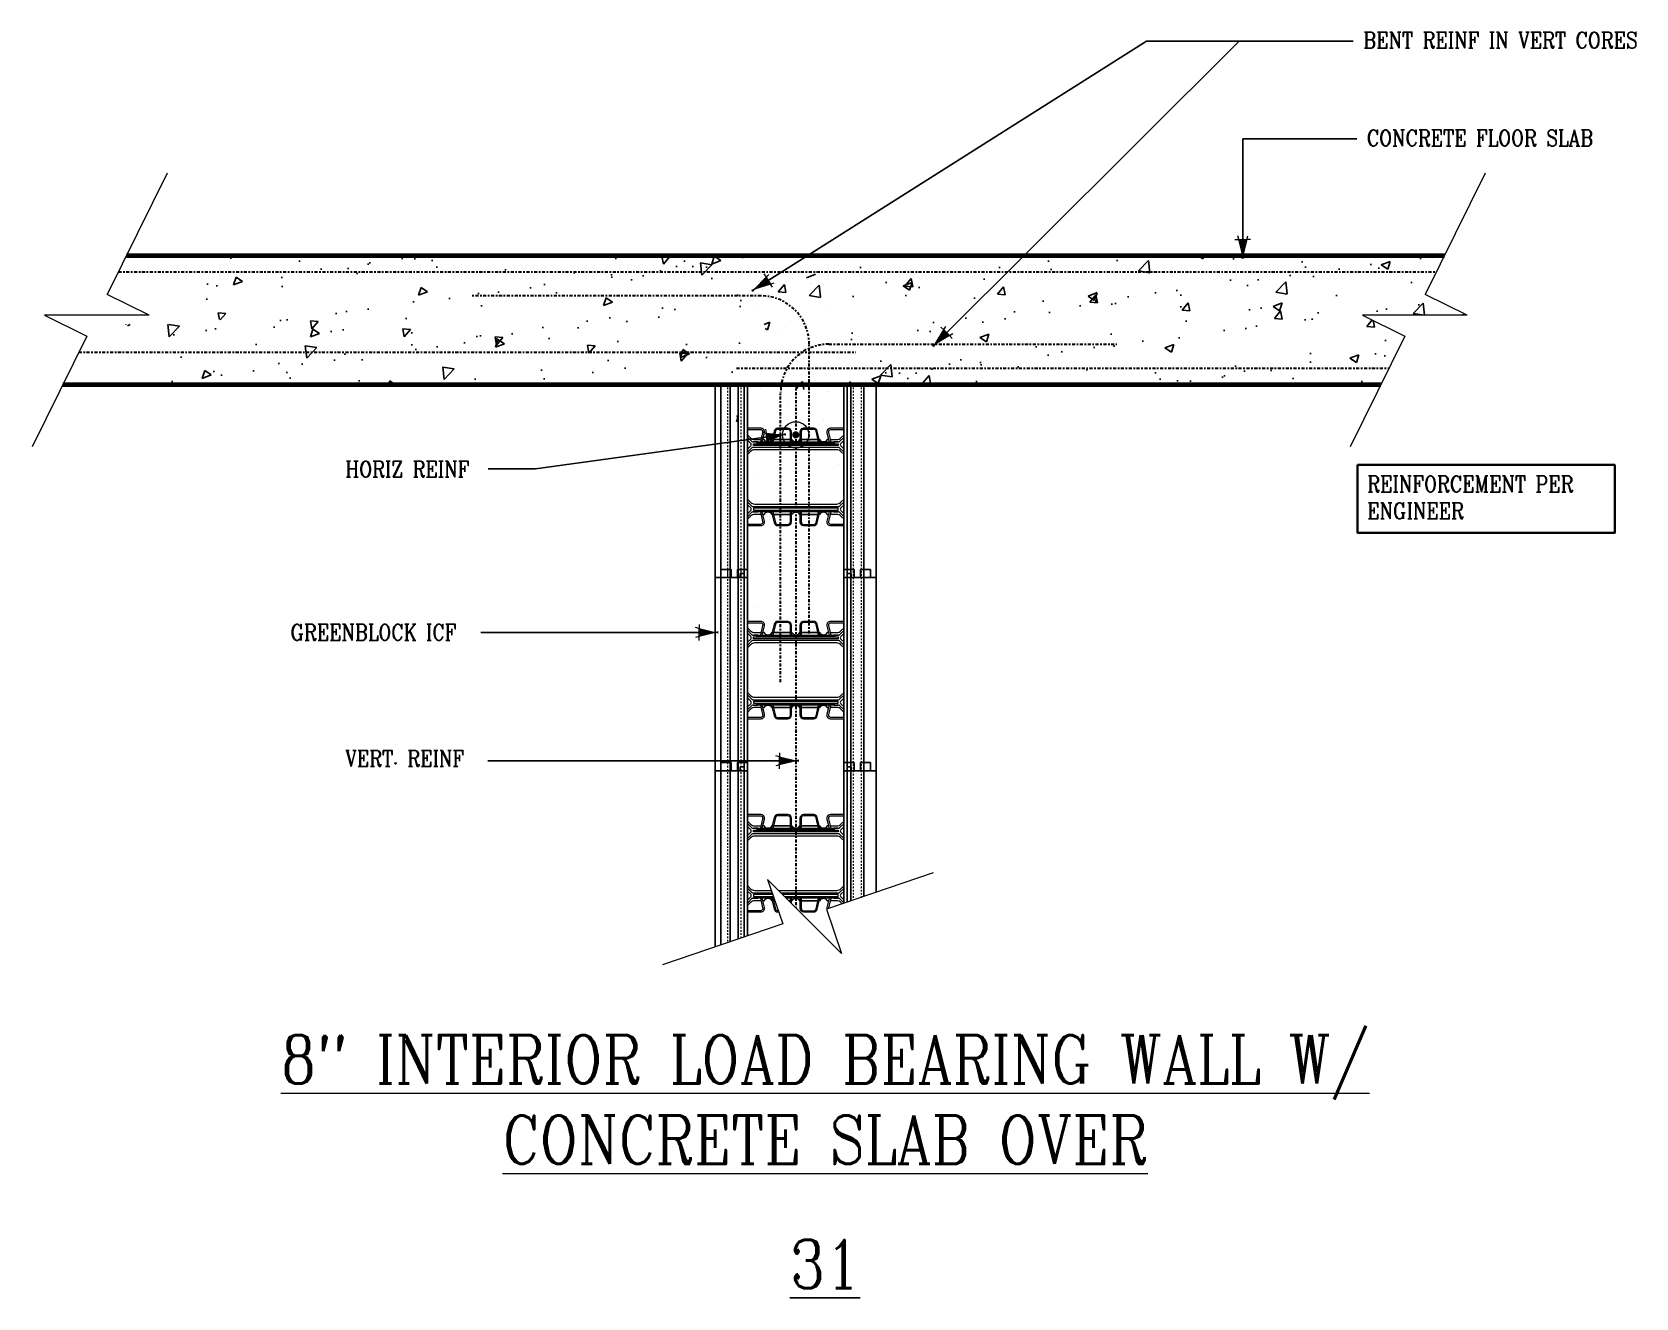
# Model space of a CAD drawing. Header units: inches. Extents: x -257 to -157.3, y 296.7 to 375.3.
import ezdxf

# ---------------------------------------------------------------- set-up
doc = ezdxf.new("R2010")
doc.units = ezdxf.units.IN
doc.header["$MEASUREMENT"] = 0
for name, pattern in [('CENTER', [2, 1.25, -0.25, 0.25, -0.25]), ('DASHED2', [0.375, 0.25, -0.125]), ('HIDDEN', [0.375, 0.25, -0.125])]:
    doc.linetypes.add(name, pattern=pattern)
doc.layers.get('Defpoints').update_dxf_attribs({"color": 252})
for name, color, linetype, lineweight in [('A2 Hatch', 8, 'Continuous', 9), ('A4 medium', 7, 'Continuous', 35), ('DETAILS', 7, 'Continuous', 13), ('DIM', 3, 'Continuous', 13), ('GRADE', 5, 'Continuous', 100), ('REBAR', 2, 'CENTER', 30)]:
    doc.layers.add(name, color=color, linetype=linetype, lineweight=lineweight)
doc.styles.add('ARCTEXT', font='arctext.shx', dxfattribs={"width": 0.85})
doc.styles.add('RomanC', font='romanc.shx', dxfattribs={"width": 0.85, "height": 5})
doc.dimstyles.new('ARCTEXT1-4', dxfattribs={"dimtxt": 4, "dimasz": 2, "dimexe": 2, "dimexo": 2, "dimgap": 2, "dimtad": 1, "dimdec": 4, "dimzin": 3, "dimdsep": 46, "dimlunit": 4, "dimtxsty": 'ARCTEXT', "dimblk": 'ARCHTICK', "dimcen": 2, "dimaunit": 1, "dimadec": 0, "dimazin": 0, "dimtfac": 1, "dimtdec": 4, "dimtmove": 2, "dimatfit": 3, "dimldrblk": 'arrow', "dimfxl": 0, "dimtolj": 1, "dimtzin": 0, "dimarcsym": 0})

# ---------------------------------------------------------------- blocks, each defined once
blk = doc.blocks.new('_ArchTick')
at = {"color": 0, "linetype": 'ByBlock', "const_width": 0.15}
blk.add_lwpolyline([(-0.5, -0.5), (0.5, 0.5)], dxfattribs=at)
blk = doc.blocks.new('arrow')
at = {"layer": 'DIM'}
blk.add_hatch(color=253, dxfattribs=at).paths.add_polyline_path([(-2, 0.5), (-2, -0.5), (0, 0)])
at = {"layer": 'DIM', "lineweight": 9}
for points in [[(-2, 0.98), (-2, 0.5), (-2.47, 0.62)], [(0.37, 0.09), (0, 0)], [(0.37, -0.09), (0, 0)], [(-2, -0.98), (-2, -0.5), (-2.47, -0.62)]]:
    blk.add_lwpolyline(points, dxfattribs=at)
at = {"layer": 'DIM', "lineweight": 15}
blk.add_lwpolyline([(0, 0), (-2, -0.5), (-2, 0.5), (0, 0)], dxfattribs=at)

msp = doc.modelspace()

# ---------------------------------------------------------------- hatches: boundary and pattern name
at = {"ltscale": 0.15}
h = msp.add_hatch(dxfattribs=at)
h.set_pattern_fill('AR-CONC', color=256, scale=0.8, angle=180, style=0)
h.set_pattern_definition([(230, (2977.25, -338.4782), (-5.7380815, 0.502017), [0.6, -6.6]), (175, (2977.25, -338.478), (1.110011, -6.017537), [0.48, -5.28]), (280.45144, (2976.772, -338.4364), (-4.628071, -5.51552), [0.509922, -5.609137]), (226.1842, (2977.25, -340.078), (-8.537928, 1.324152), [0.9, -9.9]), (276.63565, (2976.539, -339.968), (-7.477296, -7.792949), [0.764882, -8.413704]), (171.1842, (2977.25, -340.078), (-7.477296, -7.792949), [0.72, -7.92]), (201, (2976.45, -339.6782), (-4.7752564, 3.220951), [0.6, -6.6]), (146, (2976.45, -339.678), (-1.946523, -5.8012), [0.48, -5.28]), (251.45144, (2976.0523, -339.41), (-6.721779, -2.580249), [0.509922, -5.609137]), (217.5, (2977.2502, -338.4782), (-0.0972788, -2.6631508), [0, -5.216, 0, -5.36, 0, -5.3]), (187.5, (2977.2502, -338.4782), (-2.1045563, -3.1552937), [0, -3.056, 0, -5.096, 0, -2.02]), (147.5, (2979.0342, -338.4782), (-4.2705795, 0.180439), [0, -2, 0, -6.24, 0, -8.28]), (137.5, (2979.8342, -338.4782), (-4.6654894, -0.80084), [0, -2.6, 0, -4.144, 0, -5.88])])
h.paths.add_polyline_path([(-212.176, 361.45), (-245.804, 361.45), (-247.285, 358.45), (-244.671, 357.16), (-251.171, 357.16), (-248.558, 355.87), (-249.752, 353.45), (-212.176, 353.45)])
h = msp.add_hatch(dxfattribs=at)
h.set_pattern_fill('AR-CONC', color=256, scale=0.8, style=0)
h.set_pattern_definition([(50, (-3396.192, 1053.378), (5.7380815, -0.502017), [0.6, -6.6]), (355, (-3396.192, 1053.378), (-1.110011, 6.017537), [0.48, -5.28]), (100.45145, (-3395.714, 1053.336), (4.628071, 5.51552), [0.509922, -5.609137]), (46.1842, (-3396.192, 1054.978), (8.537928, -1.324152), [0.9, -9.9]), (96.63564, (-3395.4805, 1054.8674), (7.477296, 7.792949), [0.764882, -8.413704]), (351.1842, (-3396.192, 1054.978), (7.477296, 7.792949), [0.72, -7.92]), (21, (-3395.392, 1054.578), (4.7752564, -3.220951), [0.6, -6.6]), (326, (-3395.392, 1054.578), (1.946523, 5.8012), [0.48, -5.28]), (71.45144, (-3394.994, 1054.3094), (6.721779, 2.580249), [0.509922, -5.609137]), (37.5, (-3396.192, 1053.3778), (0.0972788, 2.6631508), [0, -5.216, 0, -5.36, 0, -5.3]), (7.5, (-3396.192, 1053.3778), (2.1045563, 3.1552937), [0, -3.056, 0, -5.096, 0, -2.02]), (327.5, (-3397.976, 1053.3778), (4.2705795, -0.180439), [0, -2, 0, -6.24, 0, -8.28]), (317.5, (-3398.776, 1053.3778), (4.6654894, 0.80084), [0, -2.6, 0, -4.144, 0, -5.88])])
h.paths.add_polyline_path([(-206.766, 353.45), (-173.138, 353.45), (-171.657, 356.45), (-174.271, 357.739), (-167.771, 357.739), (-170.384, 359.029), (-169.19, 361.45), (-206.766, 361.45)])
at = {"layer": 'A2 Hatch', "ltscale": 0.15}
h = msp.add_hatch(color=256, dxfattribs=at)
edge = h.paths.add_edge_path()
edge.add_arc((-209.498, 350.314), 0.224, 0, 360)

# ---------------------------------------------------------------- linework, layer by layer
at = {"color": 1}
for p, q in [((-213.176, 361.45), (-215.092, 361.45)), ((-214.801, 361.45), (-215.092, 361.45)), ((-213.967, 361.45), (-214.301, 361.45)), ((-213.176, 361.45), (-213.467, 361.45)), ((-205.766, 361.45), (-203.849, 361.45)), ((-205.474, 361.45), (-205.766, 361.45)), ((-204.641, 361.45), (-204.974, 361.45)), ((-203.849, 361.45), (-204.141, 361.45)), ((-214.496, 353.45), (-214.496, 341.45)), ((-214.496, 353.45), (-212.696, 353.45)), ((-214.146, 353.45), (-214.146, 341.45)), ((-213.571, 353.45), (-213.571, 341.45)), ((-213.071, 353.45), (-213.571, 353.45)), ((-213.071, 353.45), (-213.071, 341.45)), ((-212.696, 353.45), (-212.696, 341.45)), ((-212.696, 353.45), (-212.496, 353.45)), ((-212.496, 353.45), (-212.496, 341.45)), ((-206.5, 353.45), (-206.5, 341.45)), ((-206.5, 353.45), (-206.3, 353.45)), ((-206.3, 353.45), (-206.3, 341.45)), ((-206.3, 353.45), (-204.5, 353.45)), ((-206.085, 353.45), (-206.085, 341.45)), ((-205.265, 353.45), (-205.265, 341.45)), ((-204.5, 353.45), (-204.5, 341.45)), ((-214.146, 341.95), (-213.521, 341.95)), ((-214.146, 341.95), (-214.146, 329.45)), ((-213.571, 341.95), (-213.571, 329.45)), ((-213.521, 341.95), (-213.521, 341.45)), ((-213.121, 341.95), (-213.121, 341.45)), ((-213.121, 341.95), (-212.496, 341.95)), ((-213.071, 341.95), (-213.071, 329.45)), ((-212.496, 341.95), (-212.496, 341.45)), ((-212.496, 341.95), (-212.496, 329.45)), ((-206.5, 341.95), (-206.5, 341.45)), ((-206.5, 341.95), (-206.5, 329.45)), ((-206.5, 341.95), (-205.875, 341.95)), ((-205.875, 341.95), (-205.875, 341.45)), ((-205.475, 341.95), (-205.475, 341.45)), ((-205.475, 341.95), (-204.85, 341.95)), ((-204.85, 341.95), (-204.85, 341.45)), ((-214.496, 341.45), (-212.496, 341.45)), ((-214.496, 341.45), (-214.496, 329.45)), ((-214.496, 341.45), (-212.946, 341.45)), ((-213.071, 341.45), (-213.571, 341.45)), ((-212.946, 341.7), (-212.946, 341.45)), ((-212.946, 341.7), (-212.696, 341.7)), ((-212.696, 341.7), (-212.696, 329.45)), ((-212.696, 341.45), (-212.496, 341.45)), ((-206.5, 341.45), (-204.5, 341.45)), ((-206.5, 341.45), (-206.3, 341.45)), ((-206.3, 341.7), (-206.3, 329.45)), ((-206.3, 341.7), (-206.05, 341.7)), ((-206.085, 341.45), (-204.5, 341.45)), ((-206.085, 341.45), (-206.085, 329.45)), ((-206.05, 341.7), (-206.05, 341.45)), ((-205.265, 341.45), (-205.265, 329.45)), ((-204.5, 341.45), (-204.5, 329.45)), ((-214.146, 329.95), (-213.521, 329.95)), ((-214.146, 329.95), (-214.146, 318.631)), ((-213.571, 329.95), (-213.571, 318.826)), ((-213.521, 329.95), (-213.521, 329.45)), ((-213.121, 329.95), (-213.121, 329.45)), ((-213.121, 329.95), (-212.496, 329.95)), ((-213.071, 329.95), (-213.071, 318.996)), ((-212.496, 329.95), (-212.496, 329.45)), ((-212.496, 329.95), (-212.496, 319.191)), ((-206.5, 329.95), (-206.5, 329.45)), ((-206.5, 329.95), (-206.5, 321.224)), ((-206.5, 329.95), (-205.875, 329.95)), ((-205.875, 329.95), (-205.875, 329.45)), ((-205.475, 329.95), (-205.475, 329.45)), ((-205.475, 329.95), (-204.85, 329.95)), ((-204.85, 329.95), (-204.85, 329.45)), ((-214.496, 329.45), (-212.496, 329.45)), ((-214.496, 329.45), (-214.496, 318.513)), ((-214.496, 329.45), (-212.946, 329.45)), ((-213.071, 329.45), (-213.571, 329.45)), ((-212.946, 329.7), (-212.946, 329.45)), ((-212.946, 329.7), (-212.696, 329.7)), ((-212.696, 329.7), (-212.696, 319.123)), ((-212.696, 329.45), (-212.496, 329.45)), ((-206.5, 329.45), (-204.5, 329.45)), ((-206.5, 329.45), (-206.3, 329.45)), ((-206.3, 329.7), (-206.3, 321.292)), ((-206.3, 329.7), (-206.05, 329.7)), ((-206.085, 329.45), (-204.5, 329.45)), ((-206.085, 329.45), (-206.085, 321.365)), ((-206.05, 329.7), (-206.05, 329.45)), ((-205.265, 329.45), (-205.265, 321.643)), ((-204.5, 329.45), (-204.5, 321.902))]:
    msp.add_line(p, q, dxfattribs=at)
at = {"color": 253, "linetype": 'HIDDEN'}
for p, q in [((-214.801, 361.45), (-215.092, 361.45)), ((-213.967, 361.45), (-214.301, 361.45)), ((-213.176, 361.45), (-213.467, 361.45)), ((-205.474, 361.45), (-205.766, 361.45)), ((-204.641, 361.45), (-204.974, 361.45)), ((-203.849, 361.45), (-204.141, 361.45))]:
    msp.add_line(p, q, dxfattribs=at)
at = {"ltscale": 0.15}
for p, q in [((-210.092, 361.389), (-210.092, 361.389)), ((-211.817, 359.855), (-211.817, 359.855)), ((-209.883, 360.051), (-209.883, 360.051)), ((-209.703, 360.042), (-209.703, 360.042)), ((-208.831, 360.073), (-208.271, 360.288)), ((-207.152, 360.656), (-207.152, 360.656)), ((-206.853, 360.45), (-206.853, 360.45)), ((-211.55, 359.345), (-211.55, 359.345)), ((-210.583, 359.191), (-210.197, 359.651)), ((-210.583, 359.191), (-210.104, 359.149)), ((-210.105, 359.149), (-210.197, 359.651)), ((-208.666, 358.966), (-208.043, 359.615)), ((-208.666, 358.966), (-207.955, 358.855)), ((-208.52, 359.743), (-208.52, 359.743)), ((-207.955, 358.856), (-208.043, 359.616)), ((-211.847, 358.328), (-211.847, 358.328)), ((-207.576, 358.147), (-207.576, 358.147)), ((-211.47, 357.168), (-211.1, 357.31)), ((-211.399, 356.919), (-211.262, 356.827)), ((-211.262, 356.827), (-211.1, 357.31)), ((-209.8, 357.378), (-209.8, 357.378)), ((-210.624, 356.588), (-210.624, 356.588)), ((-207.482, 355.882), (-207.482, 355.882)), ((-212.147, 355.082), (-212.147, 355.082)), ((-205.79, 355.279), (-205.79, 355.279)), ((-209.897, 354.715), (-209.897, 354.715)), ((-209.134, 354.059), (-209.134, 354.059)), ((-207.676, 354.098), (-207.676, 354.098)), ((-213.521, 353.45), (-213.121, 353.45)), ((-212.729, 353.433), (-212.729, 353.433)), ((-211.718, 353.165), (-211.718, 353.165)), ((-210.23, 353.325), (-210.23, 353.325)), ((-209.473, 353.173), (-209.087, 353.633)), ((-208.995, 353.132), (-209.087, 353.633)), ((-207.447, 352.985), (-207.447, 352.985)), ((-209.995, 352.052), (-209.995, 352.052)), ((-205.887, 352.615), (-205.887, 352.615)), ((-213.176, 351.459), (-213.046, 351.509)), ((-213.176, 351.123), (-213.046, 351.509)), ((-209.781, 350.943), (-209.781, 350.943)), ((-207.778, 351.206), (-207.778, 351.206)), ((-210.726, 349.993), (-210.726, 349.993)), ((-207.175, 350.525), (-207.175, 350.525)), ((-211.841, 349.724), (-211.841, 349.724)), ((-210.092, 349.389), (-210.092, 349.389)), ((-206.455, 349.812), (-206.455, 349.812)), ((-206.853, 348.45), (-206.853, 348.45)), ((-211.885, 347.787), (-211.885, 347.787)), ((-208.013, 345.725), (-208.013, 345.725)), ((-211.062, 342.139), (-211.062, 342.139)), ((-213.521, 341.45), (-213.121, 341.45)), ((-211.864, 339.594), (-211.864, 339.594)), ((-211.163, 337.57), (-211.163, 337.57)), ((-213.521, 329.45), (-213.121, 329.45))]:
    msp.add_line(p, q, dxfattribs=at)
at = {"color": 1, "linetype": 'HIDDEN', "ltscale": 0.02}
for p, q in [((-214.146, 341.95), (-213.521, 341.95)), ((-214.146, 341.95), (-214.146, 341.45)), ((-213.521, 341.95), (-213.521, 341.45)), ((-213.121, 341.95), (-213.121, 341.45)), ((-213.121, 341.95), (-212.496, 341.95)), ((-206.5, 341.95), (-205.875, 341.95)), ((-205.875, 341.95), (-205.875, 341.45)), ((-205.475, 341.95), (-205.475, 341.45)), ((-205.475, 341.95), (-204.85, 341.95)), ((-204.85, 341.95), (-204.85, 341.45)), ((-206.3, 341.7), (-206.3, 341.45)), ((-206.3, 341.7), (-206.05, 341.7)), ((-206.05, 341.7), (-206.05, 341.45)), ((-214.146, 329.95), (-213.521, 329.95)), ((-214.146, 329.95), (-214.146, 329.45)), ((-213.521, 329.95), (-213.521, 329.45)), ((-213.121, 329.95), (-213.121, 329.45)), ((-213.121, 329.95), (-212.496, 329.95)), ((-206.5, 329.95), (-205.875, 329.95)), ((-205.875, 329.95), (-205.875, 329.45)), ((-205.475, 329.95), (-205.475, 329.45)), ((-205.475, 329.95), (-204.85, 329.95)), ((-204.85, 329.95), (-204.85, 329.45)), ((-206.3, 329.7), (-206.3, 329.45)), ((-206.3, 329.7), (-206.05, 329.7)), ((-206.05, 329.7), (-206.05, 329.45))]:
    msp.add_line(p, q, dxfattribs=at)
at = {"layer": 'A2 Hatch', "linetype": 'DASHED2', "ltscale": 0.15}
for p, q in [((-213.731, 353.45), (-213.731, 341.45)), ((-212.911, 353.45), (-212.911, 341.45)), ((-205.925, 353.45), (-205.925, 341.45)), ((-205.425, 353.45), (-205.425, 341.45)), ((-213.731, 341.95), (-213.731, 329.45)), ((-212.911, 341.95), (-212.911, 329.45)), ((-205.925, 341.45), (-205.925, 329.45)), ((-205.425, 341.45), (-205.425, 329.45)), ((-213.731, 329.95), (-213.731, 318.772)), ((-212.911, 329.95), (-212.911, 319.05)), ((-205.925, 329.45), (-205.925, 321.419)), ((-205.425, 329.45), (-205.425, 321.589))]:
    msp.add_line(p, q, dxfattribs=at)
at = {"layer": 'A2 Hatch', "ltscale": 0.15}
msp.add_circle((-209.498, 350.314), 0.816, dxfattribs=at)
at = {"layer": 'A4 medium', "ltscale": 0.15}
msp.add_lwpolyline([(-174.583, 348.446), (-158.607, 348.446), (-158.607, 344.219), (-174.583, 344.219)], close=True, dxfattribs=at)
at = {"layer": 'DETAILS', "color": 6, "lineweight": 20}
for p, q in [((-210.884, 321.375), (-210.796, 321.375)), ((-210.796, 321.375), (-210.884, 321.375)), ((-209.834, 321.375), (-209.925, 321.375)), ((-209.925, 321.375), (-209.834, 321.375))]:
    msp.add_line(p, q, dxfattribs=at)
for points in [[(-211.576, 349.875), (-211.438, 350.445, 0.485338), (-211.657, 350.722), (-212.498, 350.722)], [(-211.861, 349.875), (-211.936, 349.875), (-212.123, 349.875), (-211.676, 349.875), (-211.533, 350.467, 0.485338), (-211.657, 350.625), (-212.498, 350.625)], [(-212.498, 350.324), (-212.308, 350.135, 0.198912), (-212.043, 350.025), (-211.64, 350.025)], [(-212.498, 350.174), (-212.22, 349.897, 0.198912), (-212.167, 349.875), (-209.498, 349.875, -0.279322), (-209.712, 350.005, 0.279322), (-209.745, 350.025)], [(-212.498, 349.425), (-212.296, 349.626, 0.414214), (-212.296, 349.786), (-212.498, 349.987)], [(-210.975, 350.025, 0.279322), (-211.008, 350.005, -0.605918), (-211.437, 350.005, 0.279322), (-211.47, 350.025), (-211.54, 350.025), (-211.47, 350.025)], [(-209.759, 349.875), (-209.759, 350.497, 0.414214), (-209.984, 350.722), (-210.616, 350.722, 0.346495), (-210.834, 350.55), (-210.997, 349.875)], [(-209.834, 349.875), (-209.834, 350.497, 0.414214), (-209.984, 350.647), (-210.616, 350.647, 0.346495), (-210.761, 350.532), (-210.92, 349.875)], [(-209.25, 350.025, 0.279322), (-209.283, 350.005, -0.279322), (-209.498, 349.875), (-206.828, 349.875, 0.198912), (-206.775, 349.897), (-206.498, 350.174)], [(-207.998, 349.875), (-208.161, 350.55, 0.346495), (-208.38, 350.722), (-209.011, 350.722, 0.414214), (-209.236, 350.497), (-209.236, 349.875)], [(-208.075, 349.875), (-208.234, 350.532, 0.346495), (-208.38, 350.647), (-209.011, 350.647, 0.414214), (-209.161, 350.497), (-209.161, 349.875)], [(-207.526, 350.025), (-207.456, 350.025), (-207.526, 350.025, 0.279322), (-207.559, 350.005, -0.605918), (-207.987, 350.005, 0.279322), (-208.021, 350.025)], [(-206.498, 350.722), (-207.338, 350.722, 0.485338), (-207.557, 350.445), (-207.42, 349.875)], [(-206.498, 350.625), (-207.338, 350.625, 0.485338), (-207.462, 350.467), (-207.319, 349.875), (-206.872, 349.875), (-207.06, 349.875), (-207.135, 349.875)], [(-207.355, 350.025), (-206.953, 350.025, 0.198912), (-206.687, 350.135), (-206.498, 350.324)], [(-206.498, 349.987), (-206.699, 349.786, 0.414214), (-206.699, 349.626), (-206.498, 349.425)], [(-206.498, 349.238), (-206.775, 349.515, 0.198912), (-206.828, 349.537), (-209.498, 349.537), (-212.167, 349.537, 0.198912), (-212.22, 349.515), (-212.498, 349.238)], [(-206.498, 349.088), (-206.687, 349.277, 0.198912), (-206.953, 349.387), (-209.498, 349.387), (-212.043, 349.387, 0.198912), (-212.308, 349.277), (-212.498, 349.088)], [(-212.498, 346.312), (-212.308, 346.122, 0.198912), (-212.043, 346.012), (-209.498, 346.012), (-206.953, 346.012, 0.198912), (-206.687, 346.122), (-206.498, 346.312)], [(-212.498, 346.162), (-212.22, 345.884, 0.198912), (-212.167, 345.862), (-209.498, 345.862), (-206.828, 345.862, 0.198912), (-206.775, 345.884), (-206.498, 346.162)], [(-212.498, 345.413), (-212.296, 345.614, 0.414214), (-212.296, 345.773), (-212.498, 345.974)], [(-206.498, 345.974), (-206.699, 345.773, 0.414214), (-206.699, 345.614), (-206.498, 345.413)], [(-209.745, 345.375, 0.279322), (-209.712, 345.395, -0.279322), (-209.498, 345.525), (-212.167, 345.525, 0.198912), (-212.22, 345.503), (-212.498, 345.225)], [(-212.498, 344.775), (-211.657, 344.775, 0.485338), (-211.533, 344.932), (-211.676, 345.525), (-212.123, 345.525), (-211.936, 345.525), (-211.861, 345.525)], [(-212.498, 344.677), (-211.657, 344.677, 0.485338), (-211.438, 344.955), (-211.576, 345.525)], [(-211.64, 345.375), (-212.043, 345.375, 0.198912), (-212.308, 345.265), (-212.498, 345.075)], [(-211.47, 345.375), (-211.54, 345.375), (-211.47, 345.375, 0.279322), (-211.437, 345.395, -0.605918), (-211.008, 345.395, 0.279322), (-210.975, 345.375)], [(-210.997, 345.525), (-210.834, 344.85, 0.346495), (-210.616, 344.677), (-209.984, 344.677, 0.414214), (-209.759, 344.902), (-209.759, 345.525)], [(-210.92, 345.525), (-210.761, 344.867, 0.346495), (-210.616, 344.752), (-209.984, 344.752, 0.414214), (-209.834, 344.902), (-209.834, 345.525)], [(-206.498, 345.225), (-206.775, 345.503, 0.198912), (-206.828, 345.525), (-209.498, 345.525, -0.279322), (-209.283, 345.395, 0.279322), (-209.25, 345.375)], [(-209.236, 345.525), (-209.236, 344.902, 0.414214), (-209.011, 344.677), (-208.38, 344.677, 0.346495), (-208.161, 344.85), (-207.998, 345.525)], [(-209.161, 345.525), (-209.161, 344.902, 0.414214), (-209.011, 344.752), (-208.38, 344.752, 0.346495), (-208.234, 344.867), (-208.075, 345.525)], [(-208.021, 345.375, 0.279322), (-207.987, 345.395, -0.605918), (-207.559, 345.395, 0.279322), (-207.526, 345.375), (-207.456, 345.375), (-207.526, 345.375)], [(-207.42, 345.525), (-207.557, 344.955, 0.485338), (-207.338, 344.677), (-206.498, 344.677)], [(-207.135, 345.525), (-207.06, 345.525), (-206.872, 345.525), (-207.319, 345.525), (-207.462, 344.932, 0.485338), (-207.338, 344.775), (-206.498, 344.775)], [(-206.498, 345.075), (-206.687, 345.265, 0.198912), (-206.953, 345.375), (-207.355, 345.375)], [(-211.576, 337.875), (-211.438, 338.445, 0.485338), (-211.657, 338.722), (-212.498, 338.722)], [(-211.861, 337.875), (-211.936, 337.875), (-212.123, 337.875), (-211.676, 337.875), (-211.533, 338.467, 0.485338), (-211.657, 338.625), (-212.498, 338.625)], [(-212.498, 338.324), (-212.308, 338.135, 0.198912), (-212.043, 338.025), (-211.64, 338.025)], [(-212.498, 338.174), (-212.22, 337.897, 0.198912), (-212.167, 337.875), (-209.498, 337.875, -0.279322), (-209.712, 338.005, 0.279322), (-209.745, 338.025)], [(-212.498, 337.425), (-212.296, 337.626, 0.414214), (-212.296, 337.786), (-212.498, 337.987)], [(-210.975, 338.025, 0.279322), (-211.008, 338.005, -0.605918), (-211.437, 338.005, 0.279322), (-211.47, 338.025), (-211.54, 338.025), (-211.47, 338.025)], [(-209.759, 337.875), (-209.759, 338.497, 0.414214), (-209.984, 338.722), (-210.616, 338.722, 0.346495), (-210.834, 338.55), (-210.997, 337.875)], [(-209.834, 337.875), (-209.834, 338.497, 0.414214), (-209.984, 338.647), (-210.616, 338.647, 0.346495), (-210.761, 338.532), (-210.92, 337.875)], [(-209.25, 338.025, 0.279322), (-209.283, 338.005, -0.279322), (-209.498, 337.875), (-206.828, 337.875, 0.198912), (-206.775, 337.897), (-206.498, 338.174)], [(-207.998, 337.875), (-208.161, 338.55, 0.346495), (-208.38, 338.722), (-209.011, 338.722, 0.414214), (-209.236, 338.497), (-209.236, 337.875)], [(-208.075, 337.875), (-208.234, 338.532, 0.346495), (-208.38, 338.647), (-209.011, 338.647, 0.414214), (-209.161, 338.497), (-209.161, 337.875)], [(-207.526, 338.025), (-207.456, 338.025), (-207.526, 338.025, 0.279322), (-207.559, 338.005, -0.605918), (-207.987, 338.005, 0.279322), (-208.021, 338.025)], [(-206.498, 338.722), (-207.338, 338.722, 0.485338), (-207.557, 338.445), (-207.42, 337.875)], [(-206.498, 338.625), (-207.338, 338.625, 0.485338), (-207.462, 338.467), (-207.319, 337.875), (-206.872, 337.875), (-207.06, 337.875), (-207.135, 337.875)], [(-207.355, 338.025), (-206.953, 338.025, 0.198912), (-206.687, 338.135), (-206.498, 338.324)], [(-206.498, 337.987), (-206.699, 337.786, 0.414214), (-206.699, 337.626), (-206.498, 337.425)], [(-206.498, 337.238), (-206.775, 337.515, 0.198912), (-206.828, 337.537), (-209.498, 337.537), (-212.167, 337.537, 0.198912), (-212.22, 337.515), (-212.498, 337.238)], [(-206.498, 337.088), (-206.687, 337.277, 0.198912), (-206.953, 337.387), (-209.498, 337.387), (-212.043, 337.387, 0.198912), (-212.308, 337.277), (-212.498, 337.088)], [(-212.498, 334.312), (-212.308, 334.122, 0.198912), (-212.043, 334.012), (-209.498, 334.012), (-206.953, 334.012, 0.198912), (-206.687, 334.122), (-206.498, 334.312)], [(-212.498, 334.162), (-212.22, 333.884, 0.198912), (-212.167, 333.862), (-209.498, 333.862), (-206.828, 333.862, 0.198912), (-206.775, 333.884), (-206.498, 334.162)], [(-212.498, 333.413), (-212.296, 333.614, 0.414214), (-212.296, 333.773), (-212.498, 333.974)], [(-206.498, 333.974), (-206.699, 333.773, 0.414214), (-206.699, 333.614), (-206.498, 333.413)], [(-209.745, 333.375, 0.279322), (-209.712, 333.395, -0.279322), (-209.498, 333.525), (-212.167, 333.525, 0.198912), (-212.22, 333.503), (-212.498, 333.225)], [(-212.498, 332.775), (-211.657, 332.775, 0.485338), (-211.533, 332.932), (-211.676, 333.525), (-212.123, 333.525), (-211.936, 333.525), (-211.861, 333.525)], [(-212.498, 332.677), (-211.657, 332.677, 0.485338), (-211.438, 332.955), (-211.576, 333.525)], [(-211.64, 333.375), (-212.043, 333.375, 0.198912), (-212.308, 333.265), (-212.498, 333.075)], [(-211.47, 333.375), (-211.54, 333.375), (-211.47, 333.375, 0.279322), (-211.437, 333.395, -0.605918), (-211.008, 333.395, 0.279322), (-210.975, 333.375)], [(-210.997, 333.525), (-210.834, 332.85, 0.346495), (-210.616, 332.677), (-209.984, 332.677, 0.414214), (-209.759, 332.902), (-209.759, 333.525)], [(-210.92, 333.525), (-210.761, 332.867, 0.346495), (-210.616, 332.752), (-209.984, 332.752, 0.414214), (-209.834, 332.902), (-209.834, 333.525)], [(-206.498, 333.225), (-206.775, 333.503, 0.198912), (-206.828, 333.525), (-209.498, 333.525, -0.279322), (-209.283, 333.395, 0.279322), (-209.25, 333.375)], [(-209.236, 333.525), (-209.236, 332.902, 0.414214), (-209.011, 332.677), (-208.38, 332.677, 0.346495), (-208.161, 332.85), (-207.998, 333.525)], [(-209.161, 333.525), (-209.161, 332.902, 0.414214), (-209.011, 332.752), (-208.38, 332.752, 0.346495), (-208.234, 332.867), (-208.075, 333.525)], [(-208.021, 333.375, 0.279322), (-207.987, 333.395, -0.605918), (-207.559, 333.395, 0.279322), (-207.526, 333.375), (-207.456, 333.375), (-207.526, 333.375)], [(-207.42, 333.525), (-207.557, 332.955, 0.485338), (-207.338, 332.677), (-206.498, 332.677)], [(-207.135, 333.525), (-207.06, 333.525), (-206.872, 333.525), (-207.319, 333.525), (-207.462, 332.932, 0.485338), (-207.338, 332.775), (-206.498, 332.775)], [(-206.498, 333.075), (-206.687, 333.265, 0.198912), (-206.953, 333.375), (-207.355, 333.375)], [(-211.576, 325.875), (-211.438, 326.445, 0.485338), (-211.657, 326.722), (-212.498, 326.722)], [(-211.861, 325.875), (-211.936, 325.875), (-212.123, 325.875), (-211.676, 325.875), (-211.533, 326.467, 0.485338), (-211.657, 326.625), (-212.498, 326.625)], [(-212.498, 326.324), (-212.308, 326.135, 0.198912), (-212.043, 326.025), (-211.64, 326.025)], [(-212.498, 326.174), (-212.22, 325.897, 0.198912), (-212.167, 325.875), (-209.498, 325.875, -0.279322), (-209.712, 326.005, 0.279322), (-209.745, 326.025)], [(-212.498, 325.425), (-212.296, 325.626, 0.414214), (-212.296, 325.786), (-212.498, 325.987)], [(-210.975, 326.025, 0.279322), (-211.008, 326.005, -0.605918), (-211.437, 326.005, 0.279322), (-211.47, 326.025), (-211.54, 326.025), (-211.47, 326.025)], [(-209.759, 325.875), (-209.759, 326.497, 0.414214), (-209.984, 326.722), (-210.616, 326.722, 0.346495), (-210.834, 326.55), (-210.997, 325.875)], [(-209.834, 325.875), (-209.834, 326.497, 0.414214), (-209.984, 326.647), (-210.616, 326.647, 0.346495), (-210.761, 326.532), (-210.92, 325.875)], [(-209.25, 326.025, 0.279322), (-209.283, 326.005, -0.279322), (-209.498, 325.875), (-206.828, 325.875, 0.198912), (-206.775, 325.897), (-206.498, 326.174)], [(-207.998, 325.875), (-208.161, 326.55, 0.346495), (-208.38, 326.722), (-209.011, 326.722, 0.414214), (-209.236, 326.497), (-209.236, 325.875)], [(-208.075, 325.875), (-208.234, 326.532, 0.346495), (-208.38, 326.647), (-209.011, 326.647, 0.414214), (-209.161, 326.497), (-209.161, 325.875)], [(-207.526, 326.025), (-207.456, 326.025), (-207.526, 326.025, 0.279322), (-207.559, 326.005, -0.605918), (-207.987, 326.005, 0.279322), (-208.021, 326.025)], [(-206.498, 326.722), (-207.338, 326.722, 0.485338), (-207.557, 326.445), (-207.42, 325.875)], [(-206.498, 326.625), (-207.338, 326.625, 0.485338), (-207.462, 326.467), (-207.319, 325.875), (-206.872, 325.875), (-207.06, 325.875), (-207.135, 325.875)], [(-207.355, 326.025), (-206.953, 326.025, 0.198912), (-206.687, 326.135), (-206.498, 326.324)], [(-206.498, 325.987), (-206.699, 325.786, 0.414214), (-206.699, 325.626), (-206.498, 325.425)], [(-206.498, 325.238), (-206.775, 325.515, 0.198912), (-206.828, 325.537), (-209.498, 325.537), (-212.167, 325.537, 0.198912), (-212.22, 325.515), (-212.498, 325.238)], [(-206.498, 325.088), (-206.687, 325.277, 0.198912), (-206.953, 325.387), (-209.498, 325.387), (-212.043, 325.387, 0.198912), (-212.308, 325.277), (-212.498, 325.088)], [(-212.498, 322.312), (-212.308, 322.122, 0.198912), (-212.043, 322.012), (-211.012, 322.012)], [(-212.498, 322.162), (-212.22, 321.884, 0.198912), (-212.167, 321.862), (-210.962, 321.862)], [(-212.498, 321.413), (-212.296, 321.614, 0.414214), (-212.296, 321.773), (-212.498, 321.974)], [(-210.563, 322.012), (-209.498, 322.012), (-206.953, 322.012, 0.198912), (-206.687, 322.122), (-206.498, 322.312)], [(-210.413, 321.862), (-209.498, 321.862), (-206.828, 321.862, 0.198912), (-206.775, 321.884), (-206.498, 322.162)], [(-206.498, 321.974), (-206.699, 321.773, 0.414214), (-206.699, 321.614), (-206.498, 321.413)], [(-212.498, 320.775), (-211.657, 320.775, 0.485338), (-211.533, 320.932), (-211.676, 321.525), (-212.123, 321.525), (-211.936, 321.525), (-211.861, 321.525)], [(-212.498, 320.677), (-211.657, 320.677, 0.485338), (-211.438, 320.955), (-211.576, 321.525)], [(-210.847, 321.525), (-212.167, 321.525, 0.198912), (-212.22, 321.503), (-212.498, 321.225)], [(-211.64, 321.375), (-212.043, 321.375, 0.198912), (-212.308, 321.265), (-212.498, 321.075)], [(-210.873, 321.6), (-211.861, 321.6), (-211.934, 321.583, 0.780776), (-211.934, 321.579), (-211.861, 321.562), (-210.86, 321.562)], [(-211.47, 321.375), (-211.54, 321.375), (-211.47, 321.375, 0.279322), (-211.437, 321.395, -0.605918), (-211.008, 321.395, 0.279322), (-210.975, 321.375)], [(-210.997, 321.525), (-210.834, 320.85, 0.346495), (-210.616, 320.677), (-210.56, 320.677)], [(-210.92, 321.525), (-210.761, 320.867, 0.346495), (-210.616, 320.752), (-210.585, 320.752)], [(-210.113, 321.562), (-209.498, 321.562), (-207.135, 321.562), (-207.061, 321.579, 0.780776), (-207.061, 321.583), (-207.135, 321.6), (-209.498, 321.6), (-210.15, 321.6)], [(-209.745, 321.375, 0.279322), (-209.712, 321.395, -0.279322), (-209.498, 321.525), (-210.075, 321.525)], [(-206.498, 321.225), (-206.775, 321.503, 0.198912), (-206.828, 321.525), (-209.498, 321.525, -0.279322), (-209.283, 321.395, 0.279322), (-209.25, 321.375)], [(-209.236, 321.525), (-209.236, 320.902, 0.414214), (-209.011, 320.677), (-208.38, 320.677, 0.346495), (-208.161, 320.85), (-207.998, 321.525)], [(-209.161, 321.525), (-209.161, 320.902, 0.414214), (-209.011, 320.752), (-208.38, 320.752, 0.346495), (-208.234, 320.867), (-208.075, 321.525)], [(-208.021, 321.375, 0.279322), (-207.987, 321.395, -0.605918), (-207.559, 321.395, 0.279322), (-207.526, 321.375), (-207.456, 321.375), (-207.526, 321.375)], [(-207.42, 321.525), (-207.557, 320.955, 0.10149), (-207.56, 320.865, 0.10149)], [(-207.135, 321.525), (-207.06, 321.525), (-206.872, 321.525), (-207.319, 321.525), (-207.462, 320.932, 0.070215), (-207.466, 320.897, 0.070215)], [(-206.609, 321.187), (-206.687, 321.265, 0.198912), (-206.953, 321.375), (-207.355, 321.375)]]:
    msp.add_lwpolyline(points, format="xyb", dxfattribs=at)
for points in [[(-209.498, 349.837), (-211.861, 349.837), (-211.934, 349.821, 0.780776), (-211.934, 349.816), (-211.861, 349.8), (-209.498, 349.8), (-207.135, 349.8), (-207.061, 349.816, 0.780776), (-207.061, 349.821), (-207.135, 349.837)], [(-209.498, 345.562), (-207.135, 345.562), (-207.061, 345.579, 0.780776), (-207.061, 345.583), (-207.135, 345.6), (-209.498, 345.6), (-211.861, 345.6), (-211.934, 345.583, 0.780776), (-211.934, 345.579), (-211.861, 345.562)], [(-209.498, 337.837), (-211.861, 337.837), (-211.934, 337.821, 0.780776), (-211.934, 337.816), (-211.861, 337.8), (-209.498, 337.8), (-207.135, 337.8), (-207.061, 337.816, 0.780776), (-207.061, 337.821), (-207.135, 337.837)], [(-209.498, 333.562), (-207.135, 333.562), (-207.061, 333.579, 0.780776), (-207.061, 333.583), (-207.135, 333.6), (-209.498, 333.6), (-211.861, 333.6), (-211.934, 333.583, 0.780776), (-211.934, 333.579), (-211.861, 333.562)], [(-209.498, 325.837), (-211.861, 325.837), (-211.934, 325.821, 0.780776), (-211.934, 325.816), (-211.861, 325.8), (-209.498, 325.8), (-207.135, 325.8), (-207.061, 325.816, 0.780776), (-207.061, 325.821), (-207.135, 325.837)]]:
    msp.add_lwpolyline(points, format="xyb", close=True, dxfattribs=at)
for points in [[(-210.961, 350.025), (-210.975, 350.025)], [(-209.834, 350.025), (-210.884, 350.025)], [(-209.759, 350.025), (-209.745, 350.025)], [(-209.236, 350.025), (-209.25, 350.025)], [(-209.161, 350.025), (-208.111, 350.025)], [(-208.034, 350.025), (-208.021, 350.025)], [(-209.498, 349.762), (-206.872, 349.762), (-206.872, 349.65), (-209.498, 349.65), (-212.123, 349.65), (-212.123, 349.762)], [(-209.498, 345.637), (-206.872, 345.637), (-206.872, 345.75), (-209.498, 345.75), (-212.123, 345.75), (-212.123, 345.637)], [(-210.961, 345.375), (-210.975, 345.375)], [(-209.834, 345.375), (-210.884, 345.375)], [(-209.759, 345.375), (-209.745, 345.375)], [(-209.236, 345.375), (-209.25, 345.375)], [(-209.161, 345.375), (-208.111, 345.375)], [(-208.034, 345.375), (-208.021, 345.375)], [(-210.961, 338.025), (-210.975, 338.025)], [(-209.834, 338.025), (-210.884, 338.025)], [(-209.759, 338.025), (-209.745, 338.025)], [(-209.236, 338.025), (-209.25, 338.025)], [(-209.161, 338.025), (-208.111, 338.025)], [(-208.034, 338.025), (-208.021, 338.025)], [(-209.498, 337.762), (-206.872, 337.762), (-206.872, 337.65), (-209.498, 337.65), (-212.123, 337.65), (-212.123, 337.762)], [(-209.498, 333.637), (-206.872, 333.637), (-206.872, 333.75), (-209.498, 333.75), (-212.123, 333.75), (-212.123, 333.637)], [(-210.961, 333.375), (-210.975, 333.375)], [(-209.834, 333.375), (-210.884, 333.375)], [(-209.759, 333.375), (-209.745, 333.375)], [(-209.236, 333.375), (-209.25, 333.375)], [(-209.161, 333.375), (-208.111, 333.375)], [(-208.034, 333.375), (-208.021, 333.375)], [(-210.961, 326.025), (-210.975, 326.025)], [(-209.834, 326.025), (-210.884, 326.025)], [(-209.759, 326.025), (-209.745, 326.025)], [(-209.236, 326.025), (-209.25, 326.025)], [(-209.161, 326.025), (-208.111, 326.025)], [(-208.034, 326.025), (-208.021, 326.025)], [(-209.498, 325.762), (-206.872, 325.762), (-206.872, 325.65), (-209.498, 325.65), (-212.123, 325.65), (-212.123, 325.762)], [(-210.961, 321.375), (-210.975, 321.375)], [(-209.759, 321.375), (-209.745, 321.375)], [(-209.236, 321.375), (-209.25, 321.375)], [(-209.161, 321.375), (-208.111, 321.375)], [(-208.034, 321.375), (-208.021, 321.375)]]:
    msp.add_lwpolyline(points, close=True, dxfattribs=at)
for points in [[(-210.923, 321.75), (-212.123, 321.75), (-212.123, 321.637), (-210.885, 321.637)], [(-210.188, 321.637), (-209.498, 321.637), (-206.872, 321.637), (-206.872, 321.75), (-209.498, 321.75), (-210.3, 321.75)], [(-209.834, 321.283), (-209.834, 321.525)], [(-209.759, 321.208), (-209.759, 321.525)]]:
    msp.add_lwpolyline(points, dxfattribs=at)
at = {"layer": 'DIM'}
for p, q in [((-248.565, 366.571), (-252.287, 359.029)), ((-166.662, 366.571), (-170.384, 359.029)), ((-249.674, 357.739), (-252.287, 359.029)), ((-167.771, 357.739), (-170.384, 359.029)), ((-249.674, 357.739), (-256.174, 357.739)), ((-256.174, 357.739), (-253.56, 356.45)), ((-167.771, 357.739), (-174.271, 357.739)), ((-174.271, 357.739), (-171.657, 356.45)), ((-253.56, 356.45), (-256.954, 349.571)), ((-171.657, 356.45), (-175.052, 349.571))]:
    msp.add_line(p, q, dxfattribs=at)
msp.add_lwpolyline([(-200.956, 323.104), (-207.583, 320.857), (-206.647, 318.097), (-211.243, 322.693), (-210.307, 319.933), (-217.772, 317.401)], dxfattribs=at)
at = {"layer": 'GRADE', "ltscale": 0.15}
for p, q in [((-251.092, 361.45), (-169.19, 361.45)), ((-255.04, 353.45), (-173.138, 353.45))]:
    msp.add_line(p, q, dxfattribs=at)
at = {"layer": 'REBAR', "ltscale": 0.15}
for p, q in [((-251.586, 360.45), (-169.683, 360.45)), ((-211.664, 358.95), (-229.622, 358.95)), ((-208.664, 337.975), (-208.664, 355.95)), ((-207.44, 355.95), (-189.536, 355.95)), ((-254.053, 355.45), (-205.766, 355.45)), ((-213.176, 354.45), (-172.644, 354.45)), ((-210.44, 334.95), (-210.44, 352.95)), ((-209.498, 353.45), (-209.498, 320.947))]:
    msp.add_line(p, q, dxfattribs=at)
for centre, start, end in [((-211.664, 355.95), 0, 90), ((-207.44, 352.95), 90, 180)]:
    msp.add_arc(centre, 3, start, end, dxfattribs=at)

# ---------------------------------------------------------------- texts
at = {"layer": 'Defpoints', "insert": (-207.671, 300.3), "char_height": 3, "width": 90.08, "attachment_point": 2, "style": 'RomanC'}
msp.add_mtext('{\\L31\\P}\\P            ', dxfattribs=at)
at = {"layer": 'DIM', "color": 3, "char_height": 1, "attachment_point": 1, "style": 'RomanC'}
for s, insert, width in [('BENT REINF IN VERT CORES', (-174.226, 375.333), 22.68955), ('CONCRETE FLOOR SLAB', (-174.006, 369.254), 22.68955), ('HORIZ REINF ', (-237.498, 348.676), 22.68955), ('REINFORCEMENT PER ENGINEER', (-173.985, 347.76), 16.07546), ('GREENBLOCK ICF ', (-240.896, 338.543), 22.68955), ('VERT. REINF ', (-237.498, 330.715), 22.68955)]:
    msp.add_mtext(s, dxfattribs=dict(at, insert=insert, width=width))
at = {"layer": 'DIM', "insert": (-207.671, 313.022), "char_height": 3, "width": 90.08, "attachment_point": 2, "style": 'RomanC'}
msp.add_mtext('{\\L8" INTERIOR LOAD BEARING WALL W/ CONCRETE SLAB OVER\\P}\\P            ', dxfattribs=at)

# ---------------------------------------------------------------- leaders
at = {"layer": 'DIM'}
for points in [[(-212.054, 359.359), (-187.703, 374.773), (-174.848, 374.773)], [(-200.836, 355.95), (-181.945, 374.773), (-174.848, 374.773)], [(-181.718, 361.45), (-181.725, 368.706), (-174.628, 368.706)], [(-210.313, 350.314), (-225.662, 348.197), (-228.607, 348.197)], [(-214.496, 338.038), (-228.628, 338.039), (-229.068, 338.039)], [(-209.498, 330.062), (-228.641, 330.062)]]:
    msp.add_leader(points, dimstyle='ARCTEXT1-4', override={"dimasz": 0.5, "dimtad": 0}, dxfattribs=at)

doc.saveas('drawing.dxf')
